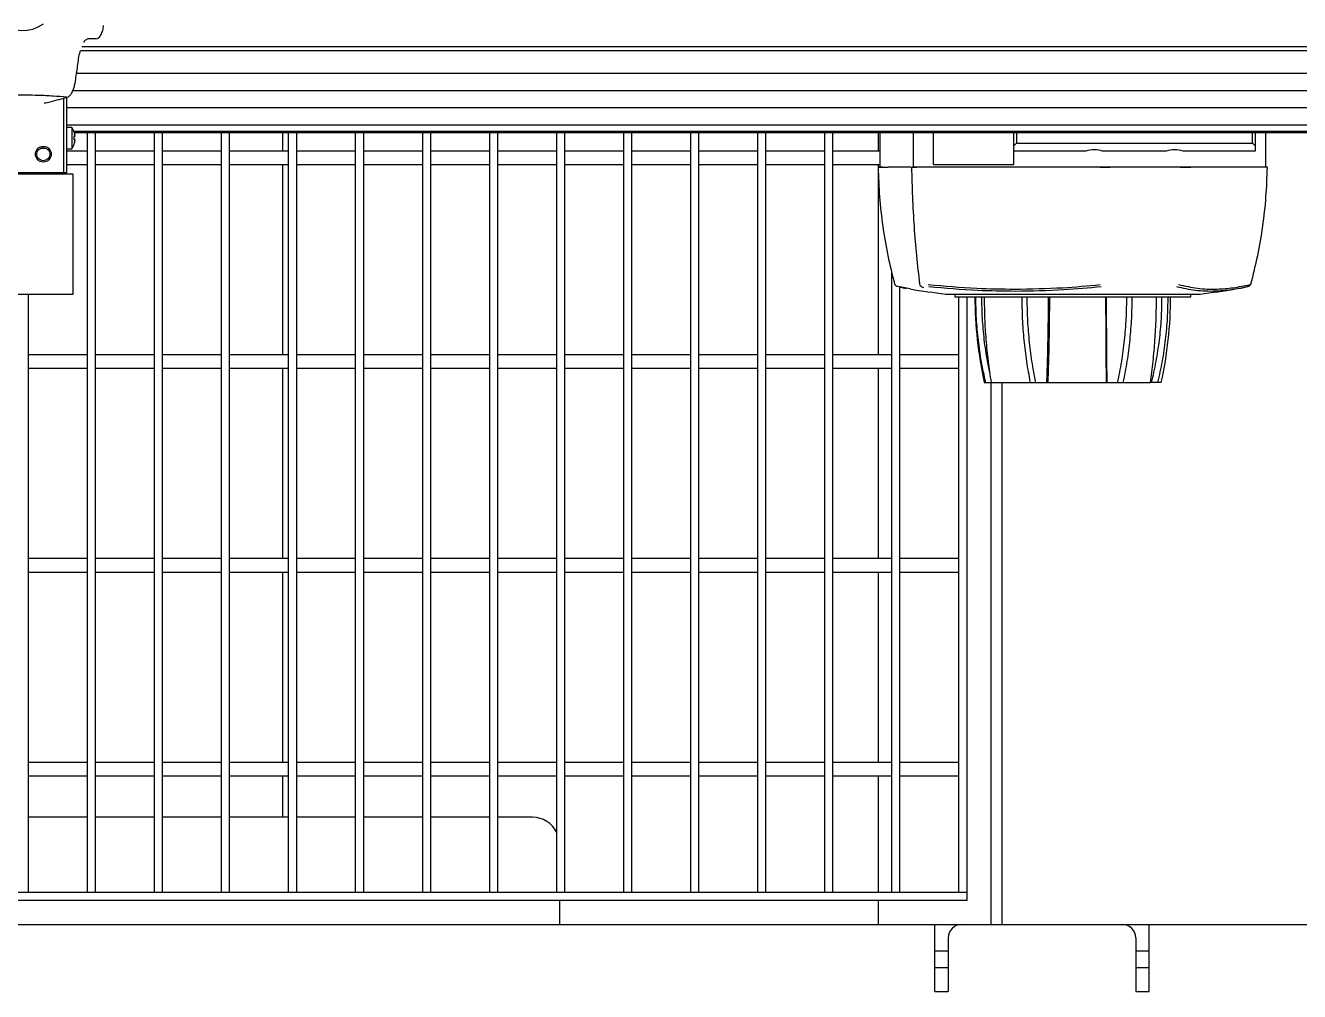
# Model space of a CAD drawing. Header units: inches. Extents: x -347369 to -260369, y 119522 to 149869.
# Drawn here: x -325152.8 to -324677.5, y 136728.7 to 137089.1 of the extents above; entities that cross this region are included whole.
import ezdxf

# ---------------------------------------------------------------- set-up
doc = ezdxf.new("R2010")
doc.units = ezdxf.units.IN
doc.header["$LTSCALE"] = 300
doc.layers.add('MACCHINA', color=40, linetype='Continuous')
doc.layers.add('QUOTE', color=7, linetype='Continuous')

# ---------------------------------------------------------------- blocks, each defined once
blk = doc.blocks.new('A$C27be3406')
at = {"layer": 'MACCHINA'}
for p, q in [((251.39, -1919.9), (827.5, -1919.9)), ((251.87, -1918.5), (827.5, -1918.5)), ((254.09, -1915.6), (253.29, -1916.02)), ((257.05, -1915.6), (254.09, -1915.6)), ((249.92, -1928.36), (827.5, -1928.36)), ((245.15, -1965.63), (245.15, -1937.64)), ((246.15, -1937.37), (246.15, -1965.63)), ((246.84, -1937.18), (246.96, -1937.07)), ((248.53, -1934.86), (827.5, -1934.86)), ((246.15, -1941.14), (827.5, -1941.14)), ((246.15, -1947.64), (827.5, -1947.64)), ((248.15, -1948.63), (246.15, -1948.63)), ((248.15, -1948.63), (248.15, -1956.63)), ((248.89, -1950), (827.5, -1950)), ((249.05, -1950.5), (249.07, -1950.49)), ((249.05, -1950.5), (827.5, -1950.5)), ((249.32, -1952.05), (249.05, -1952.05)), ((249.32, -1953.2), (249.05, -1953.2)), ((249.32, -1951.7), (249.26, -1951.74)), ((254, -2234), (254, -1950.5)), ((257, -2234), (257, -1950.5)), ((279, -2234), (279, -1950.5)), ((282, -2234), (282, -1950.5)), ((304, -2234), (304, -1950.5)), ((307, -2234), (307, -1950.5)), ((326.74, -1950.5), (326.74, -1957.5)), ((329, -2234), (329, -1950.5)), ((332, -2234), (332, -1950.5)), ((354, -2234), (354, -1950.5)), ((357, -2234), (357, -1950.5)), ((379, -2234), (379, -1950.5)), ((382, -2234), (382, -1950.5)), ((404, -2234), (404, -1950.5)), ((407, -2234), (407, -1950.5)), ((429, -2234), (429, -1950.5)), ((432, -2234), (432, -1950.5)), ((454, -2234), (454, -1950.5)), ((457, -2234), (457, -1950.5)), ((479, -2234), (479, -1950.5)), ((482, -2234), (482, -1950.5)), ((504, -2234), (504, -1950.5)), ((507, -2234), (507, -1950.5)), ((529, -2234), (529, -1950.5)), ((532, -2234), (532, -1950.5)), ((549, -1957.5), (549, -1950.5)), ((549.52, -1950.5), (549.52, -1963.5)), ((561.97, -1950.5), (561.97, -1963.5)), ((569.5, -1962.5), (569.5, -1950.5)), ((599.5, -1962.5), (599.5, -1950.5)), ((600.5, -1950.5), (600.5, -1954.5)), ((688.5, -1954.5), (688.5, -1950.5)), ((689.5, -1950.5), (689.5, -1957.5)), ((693.48, -1963.5), (693.48, -1950.5)), ((236.51, -1956.38), (238.48, -1956.38)), ((246.15, -1956.63), (248.15, -1956.63)), ((254, -1957.5), (246.15, -1957.5)), ((249.05, -1954.75), (249.07, -1954.76)), ((249.32, -1953.55), (249.26, -1953.51)), ((279, -1957.5), (257, -1957.5)), ((304, -1957.5), (282, -1957.5)), ((329, -1957.5), (307, -1957.5)), ((354, -1957.5), (332, -1957.5)), ((379, -1957.5), (357, -1957.5)), ((404, -1957.5), (382, -1957.5)), ((429, -1957.5), (407, -1957.5)), ((454, -1957.5), (432, -1957.5)), ((479, -1957.5), (457, -1957.5)), ((504, -1957.5), (482, -1957.5)), ((529, -1957.5), (507, -1957.5)), ((549.52, -1957.5), (532, -1957.5)), ((600.5, -1954.5), (599.5, -1955.5)), ((626.38, -1957.5), (599.5, -1957.5)), ((600.5, -1954.5), (688.5, -1954.5)), ((656.38, -1957.5), (632.62, -1957.5)), ((689.5, -1957.5), (662.62, -1957.5)), ((689.5, -1955.5), (688.5, -1954.5)), ((246.15, -1962.5), (254, -1962.5)), ((257, -1962.5), (279, -1962.5)), ((282, -1962.5), (304, -1962.5)), ((307, -1962.5), (329, -1962.5)), ((326.74, -1962.5), (326.74, -2033.5)), ((332, -1962.5), (354, -1962.5)), ((357, -1962.5), (379, -1962.5)), ((382, -1962.5), (404, -1962.5)), ((407, -1962.5), (429, -1962.5)), ((432, -1962.5), (454, -1962.5)), ((457, -1962.5), (479, -1962.5)), ((482, -1962.5), (504, -1962.5)), ((507, -1962.5), (529, -1962.5)), ((532, -1962.5), (549.52, -1962.5)), ((549, -1963.5), (549, -1962.5)), ((569.5, -1962.5), (599.5, -1962.5)), ((-14.21, -1966), (248.5, -1966)), ((246.15, -1965.63), (225.5, -1965.63)), ((232, -1966), (232, -1965.63)), ((248.5, -1966), (248.5, -2011)), ((549, -2033.5), (549, -1963.77)), ((550.71, -1963.5), (549.52, -1963.5)), ((550.76, -1963.5), (552.59, -1963.5)), ((561.08, -1963.5), (552.61, -1963.5)), ((563.16, -1963.5), (561.97, -1963.5)), ((693.86, -1963.5), (563.21, -1963.5)), ((554, -2234), (554, -2002.69)), ((560.86, -2008.85), (556.2, -2007.98)), ((557, -2234), (557, -2008.14)), ((558.82, -2008.54), (559.29, -2008.64)), ((565.42, -2008.17), (566, -2008.38)), ((683.71, -2008.64), (684.18, -2008.54)), ((248.5, -2011), (148.5, -2011)), ((232, -2234), (232, -2011)), ((574, -2010.8), (669, -2010.8)), ((577.5, -2010.8), (577.5, -2011.8)), ((577.5, -2011.8), (665.5, -2011.8)), ((579, -2234), (579, -2011.8)), ((582, -2011.8), (582, -2237)), ((665.5, -2011.8), (665.5, -2010.8)), ((254, -2033.5), (232, -2033.5)), ((279, -2033.5), (257, -2033.5)), ((304, -2033.5), (282, -2033.5)), ((329, -2033.5), (307, -2033.5)), ((354, -2033.5), (332, -2033.5)), ((379, -2033.5), (357, -2033.5)), ((404, -2033.5), (382, -2033.5)), ((429, -2033.5), (407, -2033.5)), ((454, -2033.5), (432, -2033.5)), ((479, -2033.5), (457, -2033.5)), ((504, -2033.5), (482, -2033.5)), ((529, -2033.5), (507, -2033.5)), ((554, -2033.5), (532, -2033.5)), ((579, -2033.5), (557, -2033.5)), ((232, -2038.5), (254, -2038.5)), ((257, -2038.5), (279, -2038.5)), ((282, -2038.5), (304, -2038.5)), ((307, -2038.5), (329, -2038.5)), ((326.74, -2038.5), (326.74, -2109.5)), ((332, -2038.5), (354, -2038.5)), ((357, -2038.5), (379, -2038.5)), ((382, -2038.5), (404, -2038.5)), ((407, -2038.5), (429, -2038.5)), ((432, -2038.5), (454, -2038.5)), ((457, -2038.5), (479, -2038.5)), ((482, -2038.5), (504, -2038.5)), ((507, -2038.5), (529, -2038.5)), ((532, -2038.5), (554, -2038.5)), ((549, -2109.5), (549, -2038.5)), ((557, -2038.5), (579, -2038.5)), ((588.5, -2043.8), (650.48, -2043.8)), ((591, -2246), (591, -2043.8)), ((595, -2043.8), (595, -2246)), ((654.5, -2043.8), (650.53, -2043.8)), ((254, -2109.5), (232, -2109.5)), ((279, -2109.5), (257, -2109.5)), ((304, -2109.5), (282, -2109.5)), ((329, -2109.5), (307, -2109.5)), ((354, -2109.5), (332, -2109.5)), ((379, -2109.5), (357, -2109.5)), ((404, -2109.5), (382, -2109.5)), ((429, -2109.5), (407, -2109.5)), ((454, -2109.5), (432, -2109.5)), ((479, -2109.5), (457, -2109.5)), ((504, -2109.5), (482, -2109.5)), ((529, -2109.5), (507, -2109.5)), ((554, -2109.5), (532, -2109.5)), ((579, -2109.5), (557, -2109.5)), ((232, -2114.5), (254, -2114.5)), ((257, -2114.5), (279, -2114.5)), ((282, -2114.5), (304, -2114.5)), ((307, -2114.5), (329, -2114.5)), ((326.74, -2114.5), (326.74, -2185.5)), ((332, -2114.5), (354, -2114.5)), ((357, -2114.5), (379, -2114.5)), ((382, -2114.5), (404, -2114.5)), ((407, -2114.5), (429, -2114.5)), ((432, -2114.5), (454, -2114.5)), ((457, -2114.5), (479, -2114.5)), ((482, -2114.5), (504, -2114.5)), ((507, -2114.5), (529, -2114.5)), ((532, -2114.5), (554, -2114.5)), ((549, -2185.5), (549, -2114.5)), ((557, -2114.5), (579, -2114.5)), ((254, -2185.5), (232, -2185.5)), ((279, -2185.5), (257, -2185.5)), ((304, -2185.5), (282, -2185.5)), ((329, -2185.5), (307, -2185.5)), ((354, -2185.5), (332, -2185.5)), ((379, -2185.5), (357, -2185.5)), ((404, -2185.5), (382, -2185.5)), ((429, -2185.5), (407, -2185.5)), ((454, -2185.5), (432, -2185.5)), ((479, -2185.5), (457, -2185.5)), ((504, -2185.5), (482, -2185.5)), ((529, -2185.5), (507, -2185.5)), ((554, -2185.5), (532, -2185.5)), ((579, -2185.5), (557, -2185.5)), ((232, -2190.5), (254, -2190.5)), ((257, -2190.5), (279, -2190.5)), ((282, -2190.5), (304, -2190.5)), ((307, -2190.5), (329, -2190.5)), ((326.74, -2190.5), (326.74, -2206)), ((332, -2190.5), (354, -2190.5)), ((357, -2190.5), (379, -2190.5)), ((382, -2190.5), (404, -2190.5)), ((407, -2190.5), (429, -2190.5)), ((432, -2190.5), (454, -2190.5)), ((457, -2190.5), (479, -2190.5)), ((482, -2190.5), (504, -2190.5)), ((507, -2190.5), (529, -2190.5)), ((532, -2190.5), (554, -2190.5)), ((549, -2234), (549, -2190.5)), ((557, -2190.5), (579, -2190.5)), ((254, -2206), (232, -2206)), ((279, -2206), (257, -2206)), ((304, -2206), (282, -2206)), ((329, -2206), (307, -2206)), ((354, -2206), (332, -2206)), ((379, -2206), (357, -2206)), ((404, -2206), (382, -2206)), ((420, -2206), (407, -2206)), ((582, -2237), (189.82, -2237)), ((582, -2234), (190.08, -2234)), ((430, -2237), (430, -2246)), ((549, -2246), (549, -2237)), ((188.67, -2246), (888, -2246)), ((570, -2271), (570, -2246)), ((650, -2271), (650, -2246)), ((575, -2251), (575, -2271)), ((645, -2251), (645, -2271)), ((575, -2256), (570, -2256)), ((650, -2256), (645, -2256)), ((570, -2262), (575, -2262)), ((645, -2262), (650, -2262)), ((570, -2271), (575, -2271)), ((645, -2271), (650, -2271))]:
    blk.add_line(p, q, dxfattribs=at)
at = {"layer": 'MACCHINA', "flags": 128}
blk.add_lwpolyline([(237.44, -1910.15), (235.48, -1911.28), (233.47, -1912.06), (231.44, -1912.5), (229.4, -1912.59), (227.36, -1912.33), (225.34, -1911.71), (223.35, -1910.75), (221.41, -1909.46)], dxfattribs=at)
at = {"layer": 'MACCHINA'}
for radius in [2.96, 2.46]:
    blk.add_circle((237.5, -1958.63), radius, dxfattribs=at)
for centre, radius, start, end in [((242.37, -1952.63), 7.02, 17.6879, 34.708), ((242.37, -1952.63), 7, 7.5895, 17.658), ((241.31, -1952.63), 7.75, 355.7473, 4.2527), ((247.69, -1952.14), 1.69, 15.0156, 30.7511), ((243.27, -1953.04), 6.13, 9.317, 16.7611), ((243.27, -1952.21), 6.13, 343.2389, 350.683), ((242.37, -1952.63), 7.02, 325.292, 342.3121), ((242.37, -1952.63), 7, 342.342, 352.4105), ((247.69, -1953.12), 1.69, 329.2489, 344.9844), ((629.5, -1967), 10, 71.8051, 108.1949), ((659.5, -1967), 10, 71.8051, 108.1949), ((621.5, -1633.78), 380, 260.8155, 262.8192), ((621.5, -1633.78), 380, 277.1808, 279.1843), ((733.04, -2011.8), 148.04, 180, 192.4838), ((509.96, -2011.8), 148.04, 347.5162, 0), ((420, -2216), 10, 25.8419, 90), ((580, -2251), 5, 90, 180), ((640, -2251), 5, 0, 90)]:
    blk.add_arc(centre, radius, start, end, dxfattribs=at)
for points, knots in [([(257.37, -1915.54), (257.67, -1915.44), (258.27, -1915.25), (258.95, -1914.3), (259.39, -1913.29), (259.66, -1912.43), (259.87, -1911.51), (259.95, -1910.88), (259.99, -1910.56)], [0, 0, 0, 0, 0.255884, 0.508001, 0.632933, 0.756616, 0.878955, 1, 1, 1, 1]), ([(252.63, -1916.81), (252.65, -1916.78), (252.87, -1916.31), (253.09, -1916.16), (253.29, -1916.02)], [0, 0, 0, 0, 0.07499, 1, 1, 1, 1]), ([(249.36, -1932.11), (249.65, -1930.23), (250.08, -1927.42), (250.46, -1924.61), (250.59, -1923.68)], [0, 0, 0, 0, 0.672387, 1, 1, 1, 1]), ([(250.57, -1923.72), (250.71, -1922.74), (250.9, -1921.41), (251.26, -1920.31), (251.35, -1920.02)], [0, 0, 0, 0, 0.73727, 1, 1, 1, 1]), ([(247.11, -1936.93), (247.31, -1936.77), (247.8, -1936.39), (248.44, -1935.19), (249.02, -1933.68), (249.24, -1932.62), (249.35, -1932.1)], [0, 0, 0, 0, 0.193479, 0.469781, 0.73859, 1, 1, 1, 1]), ([(249.34, -1932.09), (249.35, -1932.1), (249.37, -1932.12), (249.31, -1932.13), (249.28, -1932.13)], [0, 0, 0, 0, 0.421881, 1, 1, 1, 1]), ([(246.27, -1937.33), (244.59, -1937.2), (241.24, -1936.94), (234.67, -1936.63), (229.37, -1936.58), (226.12, -1936.55)], [0, 0, 0, 0, 0.280011, 0.560022, 1, 1, 1, 1]), ([(237.87, -1939.51), (238.6, -1939.36), (241.61, -1938.72), (244.58, -1937.85), (246.83, -1937.18)], [0, 0, 0, 0, 0.2409098, 1, 1, 1, 1]), ([(247.16, -1936.89), (247.12, -1936.95), (247.06, -1937.05), (246.99, -1937.06), (246.96, -1937.07)], [0, 0, 0, 0, 0.608834, 1, 1, 1, 1]), ([(548.91, -1963.5), (549.03, -1967.18), (549.28, -1974.54), (550.53, -1985.53), (552.36, -1996.44), (554.16, -2003.57), (555.06, -2007.14)], [0, 0, 0, 0, 0.249863, 0.499783, 0.749859, 1, 1, 1, 1]), ([(548.93, -1963.5), (548.95, -1963.5), (548.98, -1963.5), (549.43, -1963.5), (550.06, -1963.5), (550.56, -1963.5), (550.76, -1963.5)], [0, 0, 0, 0, 0.238082, 0.524926, 0.811884, 1, 1, 1, 1]), ([(561.36, -1963.5), (561.44, -1967.2), (561.62, -1974.59), (562.25, -1985.6), (563.13, -1996.48), (563.96, -2003.58), (564.37, -2007.13)], [0, 0, 0, 0, 0.250267, 0.500383, 0.750271, 1, 1, 1, 1]), ([(561.38, -1963.5), (561.39, -1963.5), (561.42, -1963.5), (561.87, -1963.5), (562.51, -1963.5), (563.01, -1963.5), (563.21, -1963.5)], [0, 0, 0, 0, 0.241225, 0.526872, 0.81264, 1, 1, 1, 1]), ([(631.57, -1963.5), (631.9, -1963.5), (632.55, -1963.5), (633.57, -1963.5), (634.49, -1963.5), (635.15, -1963.5), (635.4, -1963.5), (635.49, -1963.5)], [0, 0, 0, 0, 0.214543, 0.429068, 0.644001, 0.859025, 1, 1, 1, 1]), ([(661.63, -1963.5), (661.95, -1963.5), (662.6, -1963.5), (663.63, -1963.5), (664.54, -1963.5), (665.2, -1963.5), (665.45, -1963.5), (665.55, -1963.5)], [0, 0, 0, 0, 0.214549, 0.429082, 0.644002, 0.859018, 1, 1, 1, 1]), ([(687.94, -2007.14), (688.84, -2003.57), (690.64, -1996.44), (692.47, -1985.53), (693.72, -1974.54), (693.97, -1967.18), (694.09, -1963.5)], [0, 0, 0, 0, 0.2501411, 0.5002169, 0.7501366, 1, 1, 1, 1]), ([(693.86, -1963.5), (693.99, -1963.5), (694.13, -1963.5), (694.08, -1963.5), (694.07, -1963.5)], [0, 0, 0, 0, 0.855859, 1, 1, 1, 1]), ([(555.06, -2007.15), (555.09, -2007.24), (555.17, -2007.42), (555.41, -2007.65), (555.73, -2007.84), (556, -2007.93), (556.14, -2007.97)], [0, 0, 0, 0, 0.263511, 0.518408, 0.763948, 1, 1, 1, 1]), ([(556.72, -2008.08), (557.02, -2008.15), (557.71, -2008.32), (558.41, -2008.46), (558.82, -2008.54)], [0, 0, 0, 0, 0.421676, 1, 1, 1, 1]), ([(564.37, -2007.13), (564.42, -2007.29), (564.53, -2007.61), (564.99, -2007.92), (565.21, -2008.07)], [0, 0, 0, 0, 0.506899, 1, 1, 1, 1]), ([(565.22, -2008.05), (565.25, -2008.09), (565.31, -2008.14), (565.39, -2008.16), (565.42, -2008.16)], [0, 0, 0, 0, 0.581498, 1, 1, 1, 1]), ([(567.6, -2007.26), (573.63, -2007.8), (584.4, -2008.77), (595.12, -2008.89), (599.83, -2008.95)], [0, 0, 0, 0, 0.559988, 1, 1, 1, 1]), ([(567.83, -2007.98), (573.87, -2008.52), (584.67, -2009.48), (595.42, -2009.61), (600.15, -2009.66)], [0, 0, 0, 0, 0.559988, 1, 1, 1, 1]), ([(599.83, -2008.95), (605.82, -2008.86), (616.5, -2008.7), (627.06, -2007.7), (631.7, -2007.26)], [0, 0, 0, 0, 0.559987, 1, 1, 1, 1]), ([(600.15, -2009.66), (606.15, -2009.57), (616.86, -2009.42), (627.44, -2008.42), (632.1, -2007.98)], [0, 0, 0, 0, 0.559987, 1, 1, 1, 1]), ([(660.18, -2007.98), (662.52, -2008.51), (667.21, -2009.56), (674.08, -2009.77), (680.62, -2009.27), (684.74, -2008.41), (686.8, -2007.98)], [0, 0, 0, 0, 0.279994, 0.559988, 0.779994, 1, 1, 1, 1]), ([(660.97, -2007.26), (663.31, -2007.79), (667.98, -2008.85), (674.84, -2009.06), (681.36, -2008.56), (685.47, -2007.69), (687.52, -2007.26)], [0, 0, 0, 0, 0.279994, 0.559987, 0.779994, 1, 1, 1, 1]), ([(684.18, -2008.54), (684.59, -2008.46), (685.56, -2008.26), (686.51, -2008.02), (687.07, -2007.89)], [0, 0, 0, 0, 0.418623, 1, 1, 1, 1]), ([(686.86, -2007.97), (687, -2007.93), (687.27, -2007.84), (687.59, -2007.65), (687.83, -2007.42), (687.91, -2007.24), (687.94, -2007.15)], [0, 0, 0, 0, 0.236052, 0.481592, 0.736489, 1, 1, 1, 1]), ([(589.04, -2043.8), (588.47, -2041.19), (587.33, -2035.98), (586.21, -2028), (585.47, -2019.94), (585.39, -2014.51), (585.34, -2011.8)], [0, 0, 0, 0, 0.248179, 0.496365, 0.748182, 1, 1, 1, 1]), ([(587.45, -2011.8), (587.49, -2014.47), (587.58, -2019.82), (588.33, -2027.85), (589.29, -2034.8), (590.23, -2039.03), (590.58, -2040.62)], [0, 0, 0, 0, 0.2759401, 0.5518781, 0.8320387, 1, 1, 1, 1]), ([(588.46, -2011.8), (588.49, -2014.47), (588.55, -2019.82), (589.05, -2027.85), (589.83, -2035.86), (590.63, -2041.15), (591.03, -2043.8)], [0, 0, 0, 0, 0.248207, 0.496412, 0.748209, 1, 1, 1, 1]), ([(605.71, -2043.8), (605.23, -2041.19), (604.28, -2035.98), (603.34, -2028), (602.72, -2019.94), (602.65, -2014.51), (602.61, -2011.8)], [0, 0, 0, 0, 0.248179, 0.496365, 0.748182, 1, 1, 1, 1]), ([(604.37, -2011.8), (604.41, -2014.47), (604.48, -2019.82), (605.1, -2027.85), (606.06, -2035.87), (607.06, -2041.16), (607.56, -2043.8)], [0, 0, 0, 0, 0.248105, 0.496208, 0.748108, 1, 1, 1, 1]), ([(611.82, -2043.8), (611.92, -2041.2), (612.1, -2035.99), (612.29, -2028.01), (612.41, -2019.94), (612.43, -2014.51), (612.43, -2011.8)], [0, 0, 0, 0, 0.248069, 0.496145, 0.748071, 1, 1, 1, 1]), ([(612.77, -2011.8), (612.77, -2014.47), (612.75, -2019.82), (612.64, -2027.85), (612.46, -2035.86), (612.27, -2041.15), (612.18, -2043.8)], [0, 0, 0, 0, 0.248207, 0.496412, 0.748209, 1, 1, 1, 1]), ([(634.08, -2043.8), (634.05, -2041.19), (633.99, -2035.98), (633.93, -2028), (633.89, -2019.94), (633.89, -2014.51), (633.88, -2011.8)], [0, 0, 0, 0, 0.248179, 0.496365, 0.748182, 1, 1, 1, 1]), ([(634, -2011.8), (634, -2014.47), (634, -2019.82), (634.04, -2027.85), (634.1, -2035.87), (634.17, -2041.16), (634.2, -2043.8)], [0, 0, 0, 0, 0.248105, 0.496208, 0.748108, 1, 1, 1, 1]), ([(638.26, -2043.8), (638.78, -2041.2), (639.83, -2035.99), (640.87, -2028.01), (641.54, -2019.94), (641.62, -2014.51), (641.66, -2011.8)], [0, 0, 0, 0, 0.248069, 0.496145, 0.748071, 1, 1, 1, 1]), ([(643.55, -2011.8), (643.51, -2014.47), (643.43, -2019.82), (642.79, -2027.85), (641.79, -2035.86), (640.75, -2041.15), (640.23, -2043.8)], [0, 0, 0, 0, 0.248207, 0.496412, 0.748209, 1, 1, 1, 1]), ([(650.48, -2043.8), (650.82, -2041.19), (651.52, -2035.98), (652.2, -2028), (652.65, -2019.94), (652.7, -2014.51), (652.73, -2011.8)], [0, 0, 0, 0, 0.248179, 0.496365, 0.748182, 1, 1, 1, 1]), ([(650.9, -2043.8), (651.5, -2041.2), (652.7, -2035.99), (653.88, -2028.01), (654.65, -2019.94), (654.74, -2014.51), (654.79, -2011.8)], [0, 0, 0, 0, 0.248069, 0.496145, 0.748071, 1, 1, 1, 1]), ([(656.94, -2011.8), (656.9, -2014.47), (656.81, -2019.82), (656.07, -2027.85), (654.93, -2035.86), (653.75, -2041.15), (653.16, -2043.8)], [0, 0, 0, 0, 0.248207, 0.496412, 0.748209, 1, 1, 1, 1])]:
    blk.add_open_spline(points, degree=3, knots=knots, dxfattribs=at)

msp = doc.modelspace()

# ---------------------------------------------------------------- block references
at = {"layer": 'QUOTE'}
msp.add_blockref('A$C27be3406', (-325383.625, 138999.656), dxfattribs=at)

doc.saveas('drawing.dxf')
